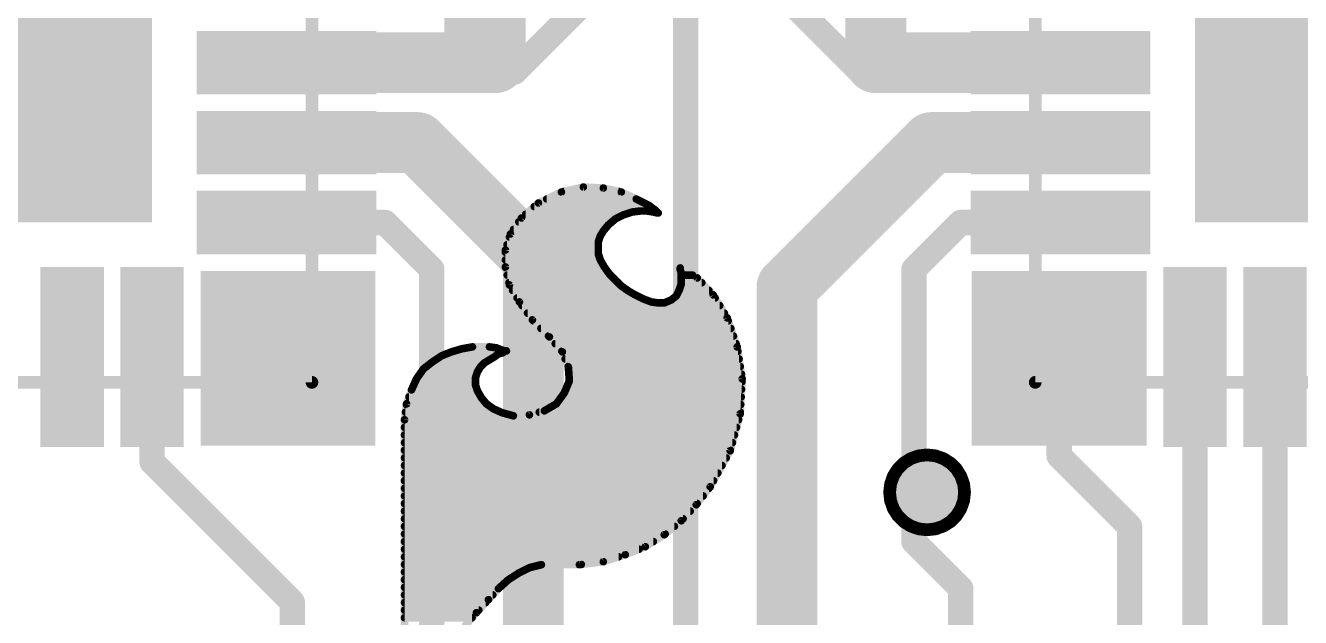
# Model space of a CAD drawing. Extents: x -8 to 102, y -79 to 54.
# Drawn here: x 76.58 to 89.34, y 15.24 to 21.17 of the extents above; entities that cross this region are included whole.
import ezdxf

# ---------------------------------------------------------------- set-up
doc = ezdxf.new("R2010")
doc.units = 0
for name, color, linetype in [('1', 12, 'CONTINUOUS'), ('18', 110, 'CONTINUOUS'), ('21', 41, 'CONTINUOUS'), ('51', 53, 'CONTINUOUS')]:
    doc.layers.add(name, color=color, linetype=linetype)

# ---------------------------------------------------------------- blocks, each defined once
blk = doc.blocks.new('RECT')
blk.add_solid([(-0.5, -0.5), (0.5, -0.5), (-0.5, 0.5), (0.5, 0.5)])
blk = doc.blocks.new('ROUNDV')
at = {"const_width": 0.5}
blk.add_lwpolyline([(0, -0.25, 1), (0, 0.25, 1), (0, -0.25)], format="xyb", dxfattribs=at)

msp = doc.modelspace()

# ---------------------------------------------------------------- linework, layer by layer
at = {"layer": '1'}
for points, const_width in [([(83.185, 10.16), (83.185, 33.401)], 0.254), ([(80.899, 23.368), (80.899, 20.701)], 0.254), ([(85.217, 20.701), (85.217, 23.368)], 0.254), ([(81.28, 21.59), (81.28, 20.796)], 0.6096), ([(81.4724, 20.701), (82.55, 21.7786)], 0.254), ([(85.09, 21.596), (85.09, 20.796)], 0.6096), ([(83.947, 21.6929), (84.9389, 20.701)], 0.254), ([(81.28, 20.796), (79.191, 20.796)], 0.6096), ([(85.09, 20.796), (86.939, 20.796)], 0.6096), ([(80.899, 20.701), (81.4724, 20.701)], 0.254), ([(84.9389, 20.701), (85.217, 20.701)], 0.254), ([(79.191, 19.996), (80.4985, 19.996)], 0.6096), ([(80.4985, 19.996), (81.661, 18.8335)], 0.6096), ([(85.6473, 19.996), (84.201, 18.5497)], 0.6096), ([(86.939, 19.996), (85.6473, 19.996)], 0.6096), ([(80.1763, 19.196), (79.191, 19.196)], 0.254), ([(80.645, 18.7273), (80.1763, 19.196)], 0.254), ([(85.9397, 19.196), (85.471, 18.7273)], 0.254), ([(86.939, 19.196), (85.9397, 19.196)], 0.254), ([(81.661, 18.8335), (81.661, 5.184)], 0.6096), ([(80.645, 13.843), (80.645, 18.7273)], 0.254), ([(84.201, 18.5497), (84.201, 14.732)], 0.6096), ([(85.471, 18.7273), (85.471, 16.002)], 0.254), ([(77.845, 17.85), (77.845, 16.7994)], 0.254), ([(86.925, 17.836), (86.925, 16.858)], 0.254), ([(88.285, 17.85), (88.285, 8.255)], 0.254), ([(89.085, 17.85), (89.085, 10.541)], 0.254), ([(86.925, 16.858), (87.63, 16.153)], 0.254), ([(77.845, 16.7994), (79.248, 15.3964)], 0.254), ([(87.63, 16.153), (87.63, 11.049)], 0.254), ([(85.471, 16.002), (85.94, 15.533)], 0.254), ([(85.94, 15.533), (85.94, 14.732)], 0.254), ([(79.248, 15.3964), (79.248, 6.858)], 0.254)]:
    msp.add_lwpolyline(points, dxfattribs=dict(at, const_width=const_width))
for points, const_width in [([(79.191, 20.9484, 1), (79.191, 20.6436)], 0.3048), ([(81.28, 20.6436, 1), (81.28, 20.9484)], 0.3048), ([(85.09, 20.9484, 1), (85.09, 20.6436)], 0.3048), ([(86.939, 20.6436, 1), (86.939, 20.9484)], 0.3048), ([(81.1276, 20.796, 1), (81.4324, 20.796)], 0.3048), ([(84.9376, 20.796, 1), (85.2424, 20.796)], 0.3048), ([(80.899, 20.7645, 1), (80.899, 20.6375)], 0.127), ([(81.4275, 20.7459, 1), (81.5173, 20.6561)], 0.127), ([(81.4724, 20.6375, 1), (81.4724, 20.7645)], 0.127), ([(84.9389, 20.7645, 1), (84.9389, 20.6375)], 0.127), ([(84.894, 20.6561, 1), (84.9838, 20.7459)], 0.127), ([(85.217, 20.6375, 1), (85.217, 20.7645)], 0.127), ([(80.8355, 20.701, 1), (80.9625, 20.701)], 0.127), ([(85.1535, 20.701, 1), (85.2805, 20.701)], 0.127), ([(79.191, 20.1484, 1), (79.191, 19.8436)], 0.3048), ([(80.6062, 20.1038, 1), (80.3907, 19.8882)], 0.3048), ([(80.4985, 19.8436, 1), (80.4985, 20.1484)], 0.3048), ([(85.6473, 20.1484, 1), (85.6473, 19.8436)], 0.3048), ([(85.7551, 19.8882, 1), (85.5395, 20.1038)], 0.3048), ([(86.939, 19.8436, 1), (86.939, 20.1484)], 0.3048), ([(79.191, 19.2595, 1), (79.191, 19.1325)], 0.127), ([(80.2212, 19.2409, 1), (80.1314, 19.1511)], 0.127), ([(80.1763, 19.1325, 1), (80.1763, 19.2595)], 0.127), ([(85.9397, 19.2595, 1), (85.9397, 19.1325)], 0.127), ([(85.9846, 19.1511, 1), (85.8948, 19.2409)], 0.127), ([(86.939, 19.1325, 1), (86.939, 19.2595)], 0.127), ([(81.8134, 18.8335, 1), (81.5086, 18.8335)], 0.3048), ([(81.5532, 18.7257, 1), (81.7688, 18.9412)], 0.3048), ([(80.7085, 18.7273, 1), (80.5815, 18.7273)], 0.127), ([(80.6001, 18.6824, 1), (80.6899, 18.7722)], 0.127), ([(84.0932, 18.6575, 1), (84.3088, 18.4419)], 0.3048), ([(84.3534, 18.5497, 1), (84.0486, 18.5497)], 0.3048), ([(85.5345, 18.7273, 1), (85.4075, 18.7273)], 0.127), ([(85.4261, 18.7722, 1), (85.5159, 18.6824)], 0.127), ([(77.9085, 17.85, 1), (77.7815, 17.85)], 0.127), ([(86.9885, 17.836, 1), (86.8615, 17.836)], 0.127), ([(88.3485, 17.85, 1), (88.2215, 17.85)], 0.127), ([(89.1485, 17.85, 1), (89.0215, 17.85)], 0.127), ([(86.9699, 16.9029, 1), (86.8801, 16.8131)], 0.127), ([(77.8899, 16.8443, 1), (77.8001, 16.7545)], 0.127), ([(77.7815, 16.7994, 1), (77.9085, 16.7994)], 0.127), ([(86.8615, 16.858, 1), (86.9885, 16.858)], 0.127), ([(87.6935, 16.153, 1), (87.5665, 16.153)], 0.127), ([(87.5851, 16.1081, 1), (87.6749, 16.1979)], 0.127), ([(85.5159, 16.0469, 1), (85.4261, 15.9571)], 0.127), ([(85.4075, 16.002, 1), (85.5345, 16.002)], 0.127), ([(86.0035, 15.533, 1), (85.8765, 15.533)], 0.127), ([(85.8951, 15.4881, 1), (85.9849, 15.5779)], 0.127), ([(79.3115, 15.3964, 1), (79.1845, 15.3964)], 0.127), ([(79.2031, 15.3515, 1), (79.2929, 15.4413)], 0.127)]:
    msp.add_lwpolyline(points, format="xyb", dxfattribs=dict(at, const_width=const_width))
at = {"layer": '21'}
for points, const_width in [([(81.942, 19.501), (81.712, 19.391)], 0.0762), ([(82.162, 19.551), (81.942, 19.501)], 0.0762), ([(81.9693, 19.5072), (82.5141, 19.5072)], 0.0762), ([(82.362, 19.541), (82.162, 19.551)], 0.0762), ([(82.542, 19.501), (82.362, 19.541)], 0.0762), ([(82.692, 19.431), (82.542, 19.501)], 0.0762), ([(81.712, 19.391), (81.542, 19.241)], 0.0762), ([(81.7956, 19.431), (82.692, 19.431)], 0.0762), ([(82.812, 19.371), (82.692, 19.431)], 0.0762), ([(82.892, 19.311), (82.812, 19.371)], 0.0762), ([(81.542, 19.241), (81.432, 19.081)], 0.0762), ([(81.5846, 19.2786), (82.5848, 19.2786)], 0.0762), ([(81.671, 19.3548), (82.8336, 19.3548)], 0.0762), ([(82.482, 19.231), (82.562, 19.271)], 0.0762), ([(82.562, 19.271), (82.652, 19.301)], 0.0762), ([(82.652, 19.301), (82.732, 19.311)], 0.0762), ([(82.732, 19.311), (82.802, 19.311)], 0.0762), ([(82.802, 19.311), (82.862, 19.301)], 0.0762), ([(82.862, 19.301), (82.902, 19.291)], 0.0762), ([(82.912, 19.291), (82.892, 19.311)], 0.0762), ([(82.902, 19.291), (82.912, 19.291)], 0.0762), ([(81.4631, 19.1262), (82.3747, 19.1262)], 0.0762), ([(81.5155, 19.2024), (82.4486, 19.2024)], 0.0762), ([(82.332, 19.061), (82.362, 19.111)], 0.0762), ([(82.362, 19.111), (82.412, 19.171)], 0.0762), ([(82.412, 19.171), (82.482, 19.231)], 0.0762), ([(81.432, 19.081), (81.382, 18.921)], 0.0762), ([(81.4223, 19.05), (82.3283, 19.05)], 0.0762), ([(82.312, 19.001), (82.332, 19.061)], 0.0762), ([(82.312, 18.881), (82.312, 19.001)], 0.0762), ([(81.382, 18.921), (81.382, 18.751)], 0.0762), ([(81.382, 18.8976), (82.312, 18.8976)], 0.0762), ([(81.3985, 18.9738), (82.312, 18.9738)], 0.0762), ([(82.332, 18.821), (82.312, 18.881)], 0.0762), ([(81.382, 18.8214), (82.3319, 18.8214)], 0.0762), ([(81.382, 18.751), (81.422, 18.571)], 0.0762), ([(81.3833, 18.7452), (82.3761, 18.7452)], 0.0762), ([(82.372, 18.751), (82.332, 18.821)], 0.0762), ([(82.422, 18.681), (82.372, 18.751)], 0.0762), ([(83.132, 18.741), (83.132, 18.721)], 0.0762), ([(83.302, 18.641), (83.132, 18.741)], 0.0762), ([(81.4002, 18.669), (82.434, 18.669)], 0.0762), ([(82.482, 18.621), (82.422, 18.681)], 0.0762), ([(82.542, 18.561), (82.482, 18.621)], 0.0762), ([(83.132, 18.721), (83.142, 18.691)], 0.0762), ([(83.142, 18.691), (83.142, 18.581)], 0.0762), ([(83.142, 18.669), (83.2544, 18.669)], 0.0762), ([(83.462, 18.471), (83.302, 18.641)], 0.0762), ([(81.4172, 18.5928), (82.5102, 18.5928)], 0.0762), ([(81.422, 18.571), (81.522, 18.401)], 0.0762), ([(81.454, 18.5166), (82.6042, 18.5166)], 0.0762), ([(82.612, 18.511), (82.542, 18.561)], 0.0762), ([(82.682, 18.471), (82.612, 18.511)], 0.0762), ([(82.762, 18.431), (82.682, 18.471)], 0.0762), ([(83.122, 18.521), (83.092, 18.461)], 0.0762), ([(83.1198, 18.5166), (83.4191, 18.5166)], 0.0762), ([(83.142, 18.581), (83.122, 18.521)], 0.0762), ([(83.142, 18.5928), (83.3474, 18.5928)], 0.0762), ([(83.602, 18.241), (83.462, 18.471)], 0.0762), ([(81.4988, 18.4404), (82.7432, 18.4404)], 0.0762), ([(81.522, 18.401), (81.652, 18.221)], 0.0762), ([(81.5486, 18.3642), (83.527, 18.3642)], 0.0762), ([(82.842, 18.401), (82.762, 18.431)], 0.0762), ([(82.912, 18.391), (82.842, 18.401)], 0.0762), ([(82.972, 18.391), (82.912, 18.391)], 0.0762), ([(83.042, 18.421), (82.972, 18.391)], 0.0762), ([(83.092, 18.461), (83.042, 18.421)], 0.0762), ([(83.0663, 18.4404), (83.4806, 18.4404)], 0.0762), ([(81.6036, 18.288), (83.5734, 18.288)], 0.0762), ([(81.652, 18.221), (81.822, 18.051)], 0.0762), ([(83.702, 17.951), (83.602, 18.241)], 0.0762), ([(81.6612, 18.2118), (83.6121, 18.2118)], 0.0762), ([(81.7374, 18.1356), (83.6383, 18.1356)], 0.0762), ([(81.8136, 18.0594), (83.6646, 18.0594)], 0.0762), ([(81.822, 18.051), (81.952, 17.901)], 0.0762), ([(81.8808, 17.9832), (83.6909, 17.9832)], 0.0762), ([(80.742, 17.861), (80.652, 17.801)], 0.0762), ([(80.6967, 17.8308), (81.2383, 17.8308)], 0.0762), ([(80.842, 17.901), (80.742, 17.861)], 0.0762), ([(80.942, 17.931), (80.842, 17.901)], 0.0762), ([(80.862, 17.907), (81.376, 17.907)], 0.0762), ([(81.052, 17.951), (80.942, 17.931)], 0.0762), ([(81.222, 17.951), (81.052, 17.951)], 0.0762), ([(81.292, 17.941), (81.222, 17.951)], 0.0762), ([(81.222, 17.821), (81.272, 17.851)], 0.0762), ([(81.272, 17.851), (81.312, 17.881)], 0.0762), ([(81.342, 17.921), (81.292, 17.941)], 0.0762), ([(81.312, 17.881), (81.352, 17.891)], 0.0762), ([(81.372, 17.911), (81.342, 17.921)], 0.0762), ([(81.352, 17.891), (81.382, 17.911)], 0.0762), ([(81.392, 17.911), (81.372, 17.911)], 0.0762), ([(81.382, 17.911), (81.392, 17.911)], 0.0762), ([(81.9468, 17.907), (83.7089, 17.907)], 0.0762), ([(81.952, 17.901), (82.012, 17.751)], 0.0762), ([(81.9801, 17.8308), (83.7208, 17.8308)], 0.0762), ([(83.752, 17.631), (83.702, 17.951)], 0.0762), ([(80.562, 17.731), (80.492, 17.631)], 0.0762), ([(80.652, 17.801), (80.562, 17.731)], 0.0762), ([(80.5923, 17.7546), (81.1356, 17.7546)], 0.0762), ([(81.102, 17.701), (81.132, 17.751)], 0.0762), ([(81.132, 17.751), (81.172, 17.791)], 0.0762), ([(81.172, 17.791), (81.222, 17.821)], 0.0762), ([(82.0106, 17.7546), (83.7327, 17.7546)], 0.0762), ([(82.012, 17.751), (82.022, 17.611)], 0.0762), ([(80.492, 17.631), (80.442, 17.521)], 0.0762), ([(80.4789, 17.6022), (81.082, 17.6022)], 0.0762), ([(80.5252, 17.6784), (81.0945, 17.6784)], 0.0762), ([(81.082, 17.641), (81.102, 17.701)], 0.0762), ([(81.082, 17.571), (81.082, 17.641)], 0.0762), ([(82.022, 17.611), (81.972, 17.491)], 0.0762), ([(82.0172, 17.6784), (83.7446, 17.6784)], 0.0762), ([(82.0183, 17.6022), (83.7504, 17.6022)], 0.0762), ([(83.732, 17.281), (83.752, 17.631)], 0.0762), ([(80.442, 17.521), (80.392, 17.381)], 0.0762), ([(80.4166, 17.4498), (81.137, 17.4498)], 0.0762), ([(80.4443, 17.526), (81.097, 17.526)], 0.0762), ([(81.102, 17.511), (81.082, 17.571)], 0.0762), ([(81.142, 17.441), (81.102, 17.511)], 0.0762), ([(81.972, 17.491), (81.892, 17.381)], 0.0762), ([(81.942, 17.4498), (83.7416, 17.4498)], 0.0762), ([(81.9866, 17.526), (83.746, 17.526)], 0.0762), ([(80.392, 17.381), (80.372, 17.221)], 0.0762), ([(80.3911, 17.3736), (81.2024, 17.3736)], 0.0762), ([(81.192, 17.381), (81.142, 17.441)], 0.0762), ([(81.262, 17.331), (81.192, 17.381)], 0.0762), ([(81.352, 17.291), (81.262, 17.331)], 0.0762), ([(81.892, 17.381), (81.772, 17.311)], 0.0762), ([(81.8793, 17.3736), (83.7373, 17.3736)], 0.0762), ([(80.372, 17.2212), (83.7158, 17.2212)], 0.0762), ([(80.372, 17.221), (80.372, 14.461)], 0.0762), ([(80.3816, 17.2974), (81.3376, 17.2974)], 0.0762), ([(81.462, 17.261), (81.352, 17.291)], 0.0762), ([(81.622, 17.271), (81.462, 17.261)], 0.0762), ([(81.772, 17.311), (81.622, 17.271)], 0.0762), ([(81.721, 17.2974), (83.7329, 17.2974)], 0.0762), ([(83.632, 16.911), (83.732, 17.281)], 0.0762), ([(80.372, 17.145), (83.6952, 17.145)], 0.0762), ([(80.372, 17.0688), (83.6746, 17.0688)], 0.0762), ([(80.372, 16.9926), (83.6541, 16.9926)], 0.0762), ([(80.372, 16.9164), (83.6335, 16.9164)], 0.0762), ([(80.372, 16.8402), (83.5927, 16.8402)], 0.0762), ([(83.432, 16.551), (83.632, 16.911)], 0.0762), ([(85.3096, 16.7288), (85.369, 16.7882)], 0.127), ([(85.369, 16.7882), (85.4401, 16.8329)], 0.127), ([(85.4401, 16.8329), (85.5194, 16.8606)], 0.127), ([(85.5194, 16.8606), (85.6028, 16.87)], 0.127), ([(85.6028, 16.87), (85.6862, 16.8606)], 0.127), ([(85.6862, 16.8606), (85.7655, 16.8329)], 0.127), ([(85.7655, 16.8329), (85.8366, 16.7882)], 0.127), ([(85.8366, 16.7882), (85.896, 16.7288)], 0.127), ([(80.372, 16.764), (83.5503, 16.764)], 0.0762), ([(80.372, 16.6878), (83.508, 16.6878)], 0.0762), ([(85.2372, 16.5784), (85.2649, 16.6577)], 0.127), ([(85.2649, 16.6577), (85.3096, 16.7288)], 0.127), ([(85.3448, 16.764), (85.8608, 16.764)], 0.127), ([(85.896, 16.7288), (85.9407, 16.6577)], 0.127), ([(85.9407, 16.6577), (85.9684, 16.5784)], 0.127), ([(80.372, 16.6116), (83.4657, 16.6116)], 0.0762), ([(85.2278, 16.495), (85.2372, 16.5784)], 0.127), ([(85.2577, 16.637), (85.9479, 16.637)], 0.127), ([(85.9684, 16.5784), (85.9778, 16.495)], 0.127), ([(80.372, 16.5354), (83.4199, 16.5354)], 0.0762), ([(80.372, 16.4592), (83.3606, 16.4592)], 0.0762), ([(83.292, 16.371), (83.432, 16.551)], 0.0762), ([(85.2372, 16.4116), (85.2278, 16.495)], 0.127), ([(85.2295, 16.51), (85.9761, 16.51)], 0.127), ([(85.2649, 16.3323), (85.2372, 16.4116)], 0.127), ([(85.9684, 16.4116), (85.9407, 16.3323)], 0.127), ([(85.9778, 16.495), (85.9684, 16.4116)], 0.127), ([(80.372, 16.383), (83.3013, 16.383)], 0.0762), ([(80.372, 16.3068), (83.2318, 16.3068)], 0.0762), ([(83.142, 16.211), (83.292, 16.371)], 0.0762), ([(85.2472, 16.383), (85.9584, 16.383)], 0.127), ([(85.3096, 16.2612), (85.2649, 16.3323)], 0.127), ([(85.9407, 16.3323), (85.896, 16.2612)], 0.127), ([(80.372, 16.2306), (83.1604, 16.2306)], 0.0762), ([(82.972, 16.071), (83.142, 16.211)], 0.0762), ([(85.369, 16.2018), (85.3096, 16.2612)], 0.127), ([(85.3148, 16.256), (85.8908, 16.256)], 0.127), ([(85.4401, 16.1571), (85.369, 16.2018)], 0.127), ([(85.5194, 16.1294), (85.4401, 16.1571)], 0.127), ([(85.7655, 16.1571), (85.6862, 16.1294)], 0.127), ([(85.8366, 16.2018), (85.7655, 16.1571)], 0.127), ([(85.896, 16.2612), (85.8366, 16.2018)], 0.127), ([(80.372, 16.1544), (83.0733, 16.1544)], 0.0762), ([(80.372, 16.0782), (82.9807, 16.0782)], 0.0762), ([(82.782, 15.951), (82.972, 16.071)], 0.0762), ([(85.6028, 16.12), (85.5194, 16.1294)], 0.127), ([(85.5229, 16.129), (85.6827, 16.129)], 0.127), ([(85.6862, 16.1294), (85.6028, 16.12)], 0.127), ([(80.372, 16.002), (82.8628, 16.002)], 0.0762), ([(80.372, 15.9258), (82.719, 15.9258)], 0.0762), ([(82.582, 15.871), (82.782, 15.951)], 0.0762), ([(80.372, 15.8496), (82.5147, 15.8496)], 0.0762), ([(82.122, 15.771), (82.362, 15.801)], 0.0762), ([(82.362, 15.801), (82.582, 15.871)], 0.0762), ([(80.372, 15.7734), (82.1412, 15.7734)], 0.0762), ([(80.372, 15.6972), (81.5344, 15.6972)], 0.0762), ([(81.412, 15.621), (81.522, 15.691)], 0.0762), ([(81.522, 15.691), (81.622, 15.741)], 0.0762), ([(81.622, 15.741), (81.742, 15.771)], 0.0762), ([(81.742, 15.771), (82.122, 15.771)], 0.0762), ([(80.372, 15.621), (81.412, 15.621)], 0.0762), ([(80.372, 15.5448), (81.3273, 15.5448)], 0.0762), ([(81.312, 15.531), (81.412, 15.621)], 0.0762), ([(80.372, 15.4686), (81.2553, 15.4686)], 0.0762), ([(81.092, 15.291), (81.212, 15.421)], 0.0762), ([(81.212, 15.421), (81.312, 15.531)], 0.0762), ([(80.372, 15.3924), (81.1856, 15.3924)], 0.0762), ([(80.372, 15.3162), (81.1153, 15.3162)], 0.0762), ([(80.972, 15.151), (81.092, 15.291)], 0.0762), ([(80.372, 15.24), (81.0483, 15.24)], 0.0762)]:
    msp.add_lwpolyline(points, dxfattribs=dict(at, const_width=const_width))
for points, const_width in [([(81.9378, 19.5196, 1), (81.9462, 19.4824)], 0.0381), ([(81.9502, 19.4838, 1), (81.9338, 19.5182)], 0.0381), ([(81.9693, 19.5263, 1), (81.9693, 19.4882)], 0.0381), ([(82.163, 19.57, 1), (82.161, 19.532)], 0.0381), ([(82.1662, 19.5324, 1), (82.1578, 19.5696)], 0.0381), ([(82.3661, 19.5596, 1), (82.3579, 19.5224)], 0.0381), ([(82.361, 19.522, 1), (82.363, 19.56)], 0.0381), ([(82.5141, 19.4882, 1), (82.5141, 19.5263)], 0.0381), ([(82.5501, 19.5183, 1), (82.5339, 19.4837)], 0.0381), ([(82.5379, 19.4824, 1), (82.5461, 19.5196)], 0.0381), ([(81.7038, 19.4082, 1), (81.7202, 19.3738)], 0.0381), ([(81.7246, 19.3767, 1), (81.6994, 19.4053)], 0.0381), ([(81.7956, 19.4501, 1), (81.7956, 19.412)], 0.0381), ([(82.7005, 19.448, 1), (82.6835, 19.414)], 0.0381), ([(82.6839, 19.4137, 1), (82.7001, 19.4483)], 0.0381), ([(82.692, 19.412, 1), (82.692, 19.4501)], 0.0381), ([(82.8234, 19.3862, 1), (82.8006, 19.3558)], 0.0381), ([(82.8035, 19.354, 1), (82.8205, 19.388)], 0.0381), ([(81.5294, 19.2553, 1), (81.5546, 19.2267)], 0.0381), ([(81.5577, 19.2302, 1), (81.5263, 19.2518)], 0.0381), ([(81.5846, 19.2977, 1), (81.5846, 19.2596)], 0.0381), ([(81.671, 19.3739, 1), (81.671, 19.3358)], 0.0381), ([(82.556, 19.2891, 1), (82.568, 19.2529)], 0.0381), ([(82.5705, 19.254, 1), (82.5535, 19.288)], 0.0381), ([(82.5848, 19.2596, 1), (82.5848, 19.2977)], 0.0381), ([(82.6496, 19.3199, 1), (82.6544, 19.2821)], 0.0381), ([(82.658, 19.2829, 1), (82.646, 19.3191)], 0.0381), ([(82.732, 19.33, 1), (82.732, 19.2919)], 0.0381), ([(82.7344, 19.2921, 1), (82.7296, 19.3299)], 0.0381), ([(82.8051, 19.3298, 1), (82.7989, 19.2922)], 0.0381), ([(82.802, 19.2919, 1), (82.802, 19.33)], 0.0381), ([(82.8336, 19.3358, 1), (82.8336, 19.3739)], 0.0381), ([(82.8666, 19.3195, 1), (82.8574, 19.2825)], 0.0381), ([(82.8589, 19.2822, 1), (82.8651, 19.3198)], 0.0381), ([(82.9055, 19.3245, 1), (82.8785, 19.2975)], 0.0381), ([(82.8806, 19.2958, 1), (82.9034, 19.3262)], 0.0381), ([(82.902, 19.3101, 1), (82.902, 19.272)], 0.0381), ([(82.8974, 19.2725, 1), (82.9066, 19.3095)], 0.0381), ([(82.8985, 19.2775, 1), (82.9255, 19.3045)], 0.0381), ([(82.912, 19.272, 1), (82.912, 19.3101)], 0.0381), ([(81.4631, 19.1453, 1), (81.4631, 19.1072)], 0.0381), ([(81.5155, 19.2215, 1), (81.5155, 19.1834)], 0.0381), ([(82.3783, 19.1012, 1), (82.3457, 19.1208)], 0.0381), ([(82.3747, 19.1072, 1), (82.3747, 19.1453)], 0.0381), ([(82.3996, 19.1855, 1), (82.4244, 19.1565)], 0.0381), ([(82.4266, 19.1588, 1), (82.3974, 19.1832)], 0.0381), ([(82.4486, 19.1834, 1), (82.4486, 19.2215)], 0.0381), ([(82.4735, 19.248, 1), (82.4905, 19.214)], 0.0381), ([(82.4944, 19.2165, 1), (82.4696, 19.2455)], 0.0381), ([(81.4223, 19.0691, 1), (81.4223, 19.031)], 0.0381), ([(81.4163, 19.0918, 1), (81.4477, 19.0702)], 0.0381), ([(81.4502, 19.0753, 1), (81.4138, 19.0867)], 0.0381), ([(82.2939, 19.007, 1), (82.3301, 18.995)], 0.0381), ([(82.331, 19.001, 1), (82.293, 19.001)], 0.0381), ([(82.3157, 19.0708, 1), (82.3483, 19.0512)], 0.0381), ([(82.3501, 19.055, 1), (82.3139, 19.067)], 0.0381), ([(82.3283, 19.031, 1), (82.3283, 19.0691)], 0.0381), ([(82.3474, 19.1232, 1), (82.3766, 19.0988)], 0.0381), ([(81.3638, 18.9267, 1), (81.4002, 18.9153)], 0.0381), ([(81.382, 18.9167, 1), (81.382, 18.8786)], 0.0381), ([(81.401, 18.921, 1), (81.363, 18.921)], 0.0381), ([(81.3985, 18.9929, 1), (81.3985, 18.9548)], 0.0381), ([(82.3301, 18.887, 1), (82.2939, 18.875)], 0.0381), ([(82.293, 18.881, 1), (82.331, 18.881)], 0.0381), ([(82.312, 18.9548, 1), (82.312, 18.9929)], 0.0381), ([(82.312, 18.8786, 1), (82.312, 18.9167)], 0.0381), ([(81.382, 18.8405, 1), (81.382, 18.8024)], 0.0381), ([(81.4006, 18.7551, 1), (81.3634, 18.7469)], 0.0381), ([(81.363, 18.751, 1), (81.401, 18.751)], 0.0381), ([(81.3833, 18.7643, 1), (81.3833, 18.7262)], 0.0381), ([(82.3485, 18.8305, 1), (82.3155, 18.8115)], 0.0381), ([(82.3139, 18.815, 1), (82.3501, 18.827)], 0.0381), ([(82.3319, 18.8024, 1), (82.3319, 18.8405)], 0.0381), ([(82.3875, 18.7621, 1), (82.3565, 18.7399)], 0.0381), ([(82.3555, 18.7415, 1), (82.3885, 18.7605)], 0.0381), ([(82.3761, 18.7262, 1), (82.3761, 18.7643)], 0.0381), ([(83.1417, 18.7574, 1), (83.1223, 18.7246)], 0.0381), ([(83.151, 18.741, 1), (83.113, 18.741)], 0.0381), ([(81.4002, 18.6881, 1), (81.4002, 18.65)], 0.0381), ([(82.4355, 18.6945, 1), (82.4085, 18.6675)], 0.0381), ([(82.4065, 18.6699, 1), (82.4375, 18.6921)], 0.0381), ([(82.434, 18.65, 1), (82.434, 18.6881)], 0.0381), ([(82.4955, 18.6345, 1), (82.4685, 18.6075)], 0.0381), ([(82.4685, 18.6075, 1), (82.4955, 18.6345)], 0.0381), ([(83.1501, 18.727, 1), (83.1139, 18.715)], 0.0381), ([(83.113, 18.721, 1), (83.151, 18.721)], 0.0381), ([(83.142, 18.6881, 1), (83.142, 18.65)], 0.0381), ([(83.1611, 18.691, 1), (83.123, 18.691)], 0.0381), ([(83.1239, 18.685, 1), (83.1601, 18.697)], 0.0381), ([(83.2544, 18.65, 1), (83.2544, 18.6881)], 0.0381), ([(83.3159, 18.6541, 1), (83.2881, 18.6279)], 0.0381), ([(83.2923, 18.6246, 1), (83.3117, 18.6574)], 0.0381), ([(81.4172, 18.6119, 1), (81.4172, 18.5738)], 0.0381), ([(81.4384, 18.5807, 1), (81.4056, 18.5613)], 0.0381), ([(81.4034, 18.5669, 1), (81.4406, 18.5751)], 0.0381), ([(81.454, 18.5357, 1), (81.454, 18.4976)], 0.0381), ([(82.5102, 18.5738, 1), (82.5102, 18.6119)], 0.0381), ([(82.5531, 18.5765, 1), (82.5309, 18.5455)], 0.0381), ([(82.5285, 18.5475, 1), (82.5555, 18.5745)], 0.0381), ([(82.6215, 18.5275, 1), (82.6025, 18.4945)], 0.0381), ([(82.6009, 18.4955, 1), (82.6231, 18.5265)], 0.0381), ([(82.6042, 18.4976, 1), (82.6042, 18.5357)], 0.0381), ([(82.6905, 18.488, 1), (82.6735, 18.454)], 0.0381), ([(82.6725, 18.4545, 1), (82.6915, 18.4875)], 0.0381), ([(83.1198, 18.5357, 1), (83.1198, 18.4976)], 0.0381), ([(83.1039, 18.527, 1), (83.1401, 18.515)], 0.0381), ([(83.139, 18.5125, 1), (83.105, 18.5295)], 0.0381), ([(83.142, 18.6119, 1), (83.142, 18.5738)], 0.0381), ([(83.123, 18.581, 1), (83.1611, 18.581)], 0.0381), ([(83.1601, 18.575, 1), (83.1239, 18.587)], 0.0381), ([(83.3474, 18.5738, 1), (83.3474, 18.6119)], 0.0381), ([(83.4191, 18.4976, 1), (83.4191, 18.5357)], 0.0381), ([(83.4783, 18.4809, 1), (83.4457, 18.4611)], 0.0381), ([(81.4988, 18.4595, 1), (81.4988, 18.4214)], 0.0381), ([(81.5374, 18.4122, 1), (81.5066, 18.3898)], 0.0381), ([(81.5056, 18.3913, 1), (81.5384, 18.4107)], 0.0381), ([(81.5486, 18.3833, 1), (81.5486, 18.3452)], 0.0381), ([(82.7687, 18.4488, 1), (82.7553, 18.4132)], 0.0381), ([(82.7432, 18.4214, 1), (82.7432, 18.4595)], 0.0381), ([(82.7535, 18.414, 1), (82.7705, 18.448)], 0.0381), ([(82.8447, 18.4199, 1), (82.8393, 18.3821)], 0.0381), ([(82.8353, 18.3832, 1), (82.8487, 18.4188)], 0.0381), ([(82.912, 18.4101, 1), (82.912, 18.372)], 0.0381), ([(82.9093, 18.3721, 1), (82.9147, 18.4099)], 0.0381), ([(82.9645, 18.4085, 1), (82.9795, 18.3735)], 0.0381), ([(82.972, 18.372, 1), (82.972, 18.4101)], 0.0381), ([(83.0301, 18.4359, 1), (83.0539, 18.4061)], 0.0381), ([(83.0495, 18.4035, 1), (83.0345, 18.4385)], 0.0381), ([(83.0663, 18.4595, 1), (83.0663, 18.4214)], 0.0381), ([(83.075, 18.4695, 1), (83.109, 18.4525)], 0.0381), ([(83.1039, 18.4461, 1), (83.0801, 18.4759)], 0.0381), ([(83.4481, 18.4579, 1), (83.4759, 18.4841)], 0.0381), ([(83.4806, 18.4214, 1), (83.4806, 18.4595)], 0.0381), ([(83.527, 18.3452, 1), (83.527, 18.3833)], 0.0381), ([(81.6036, 18.3071, 1), (81.6036, 18.269)], 0.0381), ([(81.6655, 18.2345, 1), (81.6385, 18.2075)], 0.0381), ([(81.6366, 18.2098, 1), (81.6674, 18.2322)], 0.0381), ([(83.5734, 18.269, 1), (83.5734, 18.3071)], 0.0381), ([(83.62, 18.2472, 1), (83.584, 18.2348)], 0.0381), ([(83.5857, 18.2311, 1), (83.6183, 18.2509)], 0.0381), ([(81.6612, 18.2309, 1), (81.6612, 18.1928)], 0.0381), ([(81.7374, 18.1547, 1), (81.7374, 18.1166)], 0.0381), ([(83.6121, 18.1928, 1), (83.6121, 18.2309)], 0.0381), ([(83.6383, 18.1166, 1), (83.6383, 18.1547)], 0.0381), ([(81.8136, 18.0785, 1), (81.8136, 18.0404)], 0.0381), ([(81.8364, 18.0635, 1), (81.8076, 18.0385)], 0.0381), ([(81.8085, 18.0375, 1), (81.8355, 18.0645)], 0.0381), ([(81.8808, 18.0023, 1), (81.8808, 17.9642)], 0.0381), ([(83.6646, 18.0404, 1), (83.6646, 18.0785)], 0.0381), ([(83.6909, 17.9642, 1), (83.6909, 18.0023)], 0.0381), ([(80.6967, 17.8498, 1), (80.6967, 17.8117)], 0.0381), ([(80.7349, 17.8787, 1), (80.7491, 17.8433)], 0.0381), ([(80.7526, 17.8451, 1), (80.7314, 17.8769)], 0.0381), ([(80.8365, 17.9192, 1), (80.8475, 17.8828)], 0.0381), ([(80.8491, 17.8833, 1), (80.8349, 17.9187)], 0.0381), ([(80.862, 17.9261, 1), (80.862, 17.888)], 0.0381), ([(80.9386, 17.9497, 1), (80.9454, 17.9123)], 0.0381), ([(80.9475, 17.9128, 1), (80.9365, 17.9492)], 0.0381), ([(81.052, 17.9701, 1), (81.052, 17.932)], 0.0381), ([(81.0554, 17.9323, 1), (81.0486, 17.9697)], 0.0381), ([(81.2247, 17.9699, 1), (81.2193, 17.9321)], 0.0381), ([(81.222, 17.932, 1), (81.222, 17.9701)], 0.0381), ([(81.2383, 17.8117, 1), (81.2383, 17.8498)], 0.0381), ([(81.2606, 17.8662, 1), (81.2834, 17.8358)], 0.0381), ([(81.2818, 17.8347, 1), (81.2622, 17.8673)], 0.0381), ([(81.2991, 17.9587, 1), (81.2849, 17.9233)], 0.0381), ([(81.2893, 17.9221, 1), (81.2947, 17.9599)], 0.0381), ([(81.3074, 17.8995, 1), (81.3166, 17.8625)], 0.0381), ([(81.3234, 17.8658, 1), (81.3006, 17.8962)], 0.0381), ([(81.348, 17.9391, 1), (81.336, 17.9029)], 0.0381), ([(81.3414, 17.9069, 1), (81.3626, 17.8751)], 0.0381), ([(81.3349, 17.9033, 1), (81.3491, 17.9387)], 0.0381), ([(81.3566, 17.8725, 1), (81.3474, 17.9095)], 0.0381), ([(81.372, 17.9301, 1), (81.372, 17.892)], 0.0381), ([(81.382, 17.9301, 1), (81.382, 17.892)], 0.0381), ([(81.366, 17.8929, 1), (81.378, 17.9291)], 0.0381), ([(81.3926, 17.8951, 1), (81.3714, 17.9269)], 0.0381), ([(81.376, 17.888, 1), (81.376, 17.9261)], 0.0381), ([(81.392, 17.892, 1), (81.392, 17.9301)], 0.0381), ([(81.392, 17.892, 1), (81.392, 17.9301)], 0.0381), ([(81.9468, 17.9261, 1), (81.9468, 17.888)], 0.0381), ([(81.9697, 17.9081, 1), (81.9343, 17.8939)], 0.0381), ([(81.9376, 17.8885, 1), (81.9664, 17.9135)], 0.0381), ([(81.9801, 17.8498, 1), (81.9801, 17.8117)], 0.0381), ([(83.7208, 17.9539, 1), (83.6832, 17.9481)], 0.0381), ([(83.684, 17.9448, 1), (83.72, 17.9572)], 0.0381), ([(83.7089, 17.888, 1), (83.7089, 17.9261)], 0.0381), ([(83.7208, 17.8117, 1), (83.7208, 17.8498)], 0.0381), ([(80.5503, 17.746, 1), (80.5737, 17.716)], 0.0381), ([(80.5776, 17.7201, 1), (80.5464, 17.7419)], 0.0381), ([(80.5923, 17.7736, 1), (80.5923, 17.7355)], 0.0381), ([(80.6414, 17.8169, 1), (80.6626, 17.7851)], 0.0381), ([(80.6637, 17.786, 1), (80.6403, 17.816)], 0.0381), ([(81.1185, 17.7645, 1), (81.1455, 17.7375)], 0.0381), ([(81.1483, 17.7412, 1), (81.1157, 17.7608)], 0.0381), ([(81.1356, 17.7355, 1), (81.1356, 17.7736)], 0.0381), ([(81.1622, 17.8073, 1), (81.1818, 17.7747)], 0.0381), ([(81.1855, 17.7775, 1), (81.1585, 17.8045)], 0.0381), ([(81.2122, 17.8373, 1), (81.2318, 17.8047)], 0.0381), ([(81.2318, 17.8047, 1), (81.2122, 17.8373)], 0.0381), ([(82.0106, 17.7736, 1), (82.0106, 17.7355)], 0.0381), ([(82.031, 17.7524, 1), (81.993, 17.7496)], 0.0381), ([(81.9943, 17.7439, 1), (82.0297, 17.7581)], 0.0381), ([(83.7327, 17.7355, 1), (83.7327, 17.7736)], 0.0381), ([(80.4789, 17.6212, 1), (80.4789, 17.5831)], 0.0381), ([(80.4764, 17.6419, 1), (80.5076, 17.6201)], 0.0381), ([(80.5093, 17.6231, 1), (80.4747, 17.6389)], 0.0381), ([(80.5252, 17.6974, 1), (80.5252, 17.6593)], 0.0381), ([(81.0639, 17.647, 1), (81.1001, 17.635)], 0.0381), ([(81.1011, 17.641, 1), (81.063, 17.641)], 0.0381), ([(81.082, 17.5831, 1), (81.082, 17.6212)], 0.0381), ([(81.0857, 17.7108, 1), (81.1183, 17.6912)], 0.0381), ([(81.1201, 17.695, 1), (81.0839, 17.707)], 0.0381), ([(81.0945, 17.6593, 1), (81.0945, 17.6974)], 0.0381), ([(82.0172, 17.6974, 1), (82.0172, 17.6593)], 0.0381), ([(82.0183, 17.6212, 1), (82.0183, 17.5831)], 0.0381), ([(82.003, 17.6096, 1), (82.041, 17.6124)], 0.0381), ([(82.0396, 17.6037, 1), (82.0044, 17.6183)], 0.0381), ([(83.771, 17.6299, 1), (83.733, 17.6321)], 0.0381), ([(83.7332, 17.6281, 1), (83.7708, 17.6339)], 0.0381), ([(83.7446, 17.6593, 1), (83.7446, 17.6974)], 0.0381), ([(83.7504, 17.5831, 1), (83.7504, 17.6212)], 0.0381), ([(80.4166, 17.4688, 1), (80.4166, 17.4307)], 0.0381), ([(80.4247, 17.5289, 1), (80.4593, 17.5131)], 0.0381), ([(80.4599, 17.5146, 1), (80.4241, 17.5274)], 0.0381), ([(80.4443, 17.545, 1), (80.4443, 17.5069)], 0.0381), ([(81.1001, 17.577, 1), (81.0639, 17.565)], 0.0381), ([(81.063, 17.571, 1), (81.1011, 17.571)], 0.0381), ([(81.1185, 17.5205, 1), (81.0855, 17.5015)], 0.0381), ([(81.0839, 17.505, 1), (81.1201, 17.517)], 0.0381), ([(81.097, 17.5069, 1), (81.097, 17.545)], 0.0381), ([(81.137, 17.4307, 1), (81.137, 17.4688)], 0.0381), ([(81.942, 17.4688, 1), (81.942, 17.4307)], 0.0381), ([(81.9544, 17.4983, 1), (81.9896, 17.4837)], 0.0381), ([(81.9874, 17.4798, 1), (81.9566, 17.5022)], 0.0381), ([(81.9866, 17.545, 1), (81.9866, 17.5069)], 0.0381), ([(83.7416, 17.4307, 1), (83.7416, 17.4688)], 0.0381), ([(83.746, 17.5069, 1), (83.746, 17.545)], 0.0381), ([(80.3911, 17.3926, 1), (80.3911, 17.3545)], 0.0381), ([(80.3741, 17.3874, 1), (80.4099, 17.3746)], 0.0381), ([(80.4109, 17.3786, 1), (80.3731, 17.3834)], 0.0381), ([(81.1566, 17.4532, 1), (81.1274, 17.4288)], 0.0381), ([(81.1255, 17.4315, 1), (81.1585, 17.4505)], 0.0381), ([(81.2031, 17.3965, 1), (81.1809, 17.3655)], 0.0381), ([(81.1774, 17.3688, 1), (81.2066, 17.3932)], 0.0381), ([(81.2024, 17.3545, 1), (81.2024, 17.3926)], 0.0381), ([(81.2697, 17.3484, 1), (81.2543, 17.3136)], 0.0381), ([(81.2509, 17.3155, 1), (81.2731, 17.3465)], 0.0381), ([(81.8793, 17.3926, 1), (81.8793, 17.3545)], 0.0381), ([(81.8766, 17.3922, 1), (81.9074, 17.3698)], 0.0381), ([(81.9016, 17.3645, 1), (81.8824, 17.3975)], 0.0381), ([(83.7373, 17.3545, 1), (83.7373, 17.3926)], 0.0381), ([(80.372, 17.2402, 1), (80.372, 17.2021)], 0.0381), ([(80.3531, 17.2234, 1), (80.3909, 17.2186)], 0.0381), ([(80.391, 17.221, 1), (80.353, 17.221)], 0.0381), ([(80.3816, 17.3164, 1), (80.3816, 17.2783)], 0.0381), ([(81.357, 17.3094, 1), (81.347, 17.2726)], 0.0381), ([(81.3376, 17.2783, 1), (81.3376, 17.3164)], 0.0381), ([(81.3443, 17.2736, 1), (81.3597, 17.3084)], 0.0381), ([(81.4608, 17.28, 1), (81.4632, 17.242)], 0.0381), ([(81.457, 17.2426, 1), (81.467, 17.2794)], 0.0381), ([(81.6171, 17.2894, 1), (81.6269, 17.2526)], 0.0381), ([(81.6232, 17.252, 1), (81.6208, 17.29)], 0.0381), ([(81.721, 17.3164, 1), (81.721, 17.2783)], 0.0381), ([(81.7624, 17.3275, 1), (81.7816, 17.2945)], 0.0381), ([(81.7769, 17.2926, 1), (81.7671, 17.3294)], 0.0381), ([(83.713, 17.2821, 1), (83.751, 17.2799)], 0.0381), ([(83.7504, 17.276, 1), (83.7136, 17.286)], 0.0381), ([(83.7158, 17.2021, 1), (83.7158, 17.2402)], 0.0381), ([(83.7329, 17.2783, 1), (83.7329, 17.3164)], 0.0381), ([(80.372, 17.164, 1), (80.372, 17.1259)], 0.0381), ([(80.372, 17.0878, 1), (80.372, 17.0497)], 0.0381), ([(83.6746, 17.0497, 1), (83.6746, 17.0878)], 0.0381), ([(83.6952, 17.1259, 1), (83.6952, 17.164)], 0.0381), ([(80.372, 17.0116, 1), (80.372, 16.9735)], 0.0381), ([(83.6541, 16.9735, 1), (83.6541, 17.0116)], 0.0381), ([(80.372, 16.9354, 1), (80.372, 16.8973)], 0.0381), ([(80.372, 16.8592, 1), (80.372, 16.8211)], 0.0381), ([(83.5927, 16.8211, 1), (83.5927, 16.8592)], 0.0381), ([(83.6136, 16.916, 1), (83.6504, 16.906)], 0.0381), ([(83.6487, 16.9017, 1), (83.6153, 16.9203)], 0.0381), ([(83.6335, 16.8973, 1), (83.6335, 16.9354)], 0.0381), ([(85.3521, 16.8151, 1), (85.3859, 16.7613)], 0.0635), ([(85.3914, 16.7657, 1), (85.3465, 16.8106)], 0.0635), ([(85.4296, 16.8628, 1), (85.4506, 16.8029)], 0.0635), ([(85.457, 16.806, 1), (85.4232, 16.8597)], 0.0635), ([(85.5158, 16.8921, 1), (85.5229, 16.829)], 0.0635), ([(85.5298, 16.8306, 1), (85.5089, 16.8906)], 0.0635), ([(85.6064, 16.9016, 1), (85.5992, 16.8384)], 0.0635), ([(85.6064, 16.8384, 1), (85.5992, 16.9016)], 0.0635), ([(85.6967, 16.8906, 1), (85.6758, 16.8306)], 0.0635), ([(85.6827, 16.829, 1), (85.6898, 16.8921)], 0.0635), ([(85.7824, 16.8597, 1), (85.7486, 16.806)], 0.0635), ([(85.755, 16.8029, 1), (85.776, 16.8628)], 0.0635), ([(85.8591, 16.8106, 1), (85.8142, 16.7657)], 0.0635), ([(85.8197, 16.7613, 1), (85.8535, 16.8151)], 0.0635), ([(80.372, 16.783, 1), (80.372, 16.7449)], 0.0381), ([(80.372, 16.7068, 1), (80.372, 16.6687)], 0.0381), ([(83.508, 16.6687, 1), (83.508, 16.7068)], 0.0381), ([(83.5503, 16.7449, 1), (83.5503, 16.783)], 0.0381), ([(85.2949, 16.6472, 1), (85.235, 16.6682)], 0.0635), ([(85.2872, 16.7513, 1), (85.3321, 16.7064)], 0.0635), ([(85.3365, 16.7119, 1), (85.2827, 16.7457)], 0.0635), ([(85.3448, 16.7957, 1), (85.3448, 16.7323)], 0.0635), ([(85.8608, 16.7323, 1), (85.8608, 16.7957)], 0.0635), ([(85.9229, 16.7457, 1), (85.8691, 16.7119)], 0.0635), ([(85.8735, 16.7064, 1), (85.9184, 16.7513)], 0.0635), ([(85.9706, 16.6682, 1), (85.9107, 16.6472)], 0.0635), ([(80.372, 16.6306, 1), (80.372, 16.5925)], 0.0381), ([(83.4657, 16.5925, 1), (83.4657, 16.6306)], 0.0381), ([(85.2072, 16.5889, 1), (85.2672, 16.568)], 0.0635), ([(85.2688, 16.5749, 1), (85.2057, 16.582)], 0.0635), ([(85.2577, 16.6687, 1), (85.2577, 16.6053)], 0.0635), ([(85.2381, 16.6746, 1), (85.2918, 16.6408)], 0.0635), ([(85.9138, 16.6408, 1), (85.9675, 16.6746)], 0.0635), ([(85.9999, 16.582, 1), (85.9368, 16.5749)], 0.0635), ([(85.9384, 16.568, 1), (85.9984, 16.5889)], 0.0635), ([(85.9479, 16.6053, 1), (85.9479, 16.6687)], 0.0635), ([(80.372, 16.5544, 1), (80.372, 16.5163)], 0.0381), ([(80.372, 16.4782, 1), (80.372, 16.4401)], 0.0381), ([(83.3606, 16.4401, 1), (83.3606, 16.4782)], 0.0381), ([(83.4153, 16.5603, 1), (83.4487, 16.5417)], 0.0381), ([(83.447, 16.5393, 1), (83.417, 16.5627)], 0.0381), ([(83.4199, 16.5163, 1), (83.4199, 16.5544)], 0.0381), ([(85.2594, 16.4986, 1), (85.1962, 16.4914)], 0.0635), ([(85.1962, 16.4986, 1), (85.2594, 16.4914)], 0.0635), ([(85.2295, 16.5418, 1), (85.2295, 16.4783)], 0.0635), ([(85.2672, 16.422, 1), (85.2072, 16.4011)], 0.0635), ([(85.9984, 16.4011, 1), (85.9384, 16.422)], 0.0635), ([(86.0094, 16.4914, 1), (85.9462, 16.4986)], 0.0635), ([(85.9462, 16.4914, 1), (86.0094, 16.4986)], 0.0635), ([(85.9761, 16.4783, 1), (85.9761, 16.5418)], 0.0635), ([(80.372, 16.402, 1), (80.372, 16.3639)], 0.0381), ([(80.372, 16.3258, 1), (80.372, 16.2877)], 0.0381), ([(83.2318, 16.2877, 1), (83.2318, 16.3258)], 0.0381), ([(83.277, 16.3827, 1), (83.307, 16.3593)], 0.0381), ([(83.3059, 16.358, 1), (83.2781, 16.384)], 0.0381), ([(83.3013, 16.3639, 1), (83.3013, 16.402)], 0.0381), ([(85.2057, 16.408, 1), (85.2688, 16.4151)], 0.0635), ([(85.2472, 16.4147, 1), (85.2472, 16.3513)], 0.0635), ([(85.2918, 16.3492, 1), (85.2381, 16.3154)], 0.0635), ([(85.235, 16.3218, 1), (85.2949, 16.3428)], 0.0635), ([(85.9107, 16.3428, 1), (85.9706, 16.3218)], 0.0635), ([(85.9675, 16.3154, 1), (85.9138, 16.3492)], 0.0635), ([(85.9368, 16.4151, 1), (85.9999, 16.408)], 0.0635), ([(85.9584, 16.3513, 1), (85.9584, 16.4147)], 0.0635), ([(80.372, 16.2496, 1), (80.372, 16.2115)], 0.0381), ([(83.1281, 16.224, 1), (83.1559, 16.198)], 0.0381), ([(83.1541, 16.1963, 1), (83.1299, 16.2257)], 0.0381), ([(83.1604, 16.2115, 1), (83.1604, 16.2496)], 0.0381), ([(85.3321, 16.2836, 1), (85.2872, 16.2387)], 0.0635), ([(85.2827, 16.2443, 1), (85.3365, 16.2781)], 0.0635), ([(85.3148, 16.2877, 1), (85.3148, 16.2243)], 0.0635), ([(85.3859, 16.2287, 1), (85.3521, 16.1749)], 0.0635), ([(85.3465, 16.1794, 1), (85.3914, 16.2243)], 0.0635), ([(85.4506, 16.1871, 1), (85.4296, 16.1272)], 0.0635), ([(85.4232, 16.1303, 1), (85.457, 16.184)], 0.0635), ([(85.7486, 16.184, 1), (85.7824, 16.1303)], 0.0635), ([(85.776, 16.1272, 1), (85.755, 16.1871)], 0.0635), ([(85.8142, 16.2243, 1), (85.8591, 16.1794)], 0.0635), ([(85.8535, 16.1749, 1), (85.8197, 16.2287)], 0.0635), ([(85.8691, 16.2781, 1), (85.9229, 16.2443)], 0.0635), ([(85.9184, 16.2387, 1), (85.8735, 16.2836)], 0.0635), ([(85.8908, 16.2243, 1), (85.8908, 16.2877)], 0.0635), ([(80.372, 16.1735, 1), (80.372, 16.1354)], 0.0381), ([(80.372, 16.0973, 1), (80.372, 16.0592)], 0.0381), ([(82.9599, 16.0857, 1), (82.9841, 16.0563)], 0.0381), ([(82.9822, 16.0549, 1), (82.9618, 16.0871)], 0.0381), ([(82.9807, 16.0592, 1), (82.9807, 16.0973)], 0.0381), ([(83.0733, 16.1354, 1), (83.0733, 16.1735)], 0.0381), ([(85.5229, 16.161, 1), (85.5158, 16.0979)], 0.0635), ([(85.5229, 16.1608, 1), (85.5229, 16.0973)], 0.0635), ([(85.5089, 16.0994, 1), (85.5298, 16.1594)], 0.0635), ([(85.5992, 16.1516, 1), (85.6064, 16.0884)], 0.0635), ([(85.5992, 16.0884, 1), (85.6064, 16.1516)], 0.0635), ([(85.6758, 16.1594, 1), (85.6967, 16.0994)], 0.0635), ([(85.6898, 16.0979, 1), (85.6827, 16.161)], 0.0635), ([(85.6827, 16.0973, 1), (85.6827, 16.1608)], 0.0635), ([(80.372, 16.0211, 1), (80.372, 15.983)], 0.0381), ([(80.372, 15.9449, 1), (80.372, 15.9068)], 0.0381), ([(82.719, 15.9068, 1), (82.719, 15.9449)], 0.0381), ([(82.7718, 15.9671, 1), (82.7922, 15.9349)], 0.0381), ([(82.7891, 15.9333, 1), (82.7749, 15.9687)], 0.0381), ([(82.8628, 15.983, 1), (82.8628, 16.0211)], 0.0381), ([(80.372, 15.8687, 1), (80.372, 15.8306)], 0.0381), ([(82.3562, 15.8192, 1), (82.3678, 15.7828)], 0.0381), ([(82.3644, 15.7821, 1), (82.3596, 15.8199)], 0.0381), ([(82.5147, 15.8306, 1), (82.5147, 15.8687)], 0.0381), ([(82.5749, 15.8887, 1), (82.5891, 15.8533)], 0.0381), ([(82.5878, 15.8528, 1), (82.5762, 15.8892)], 0.0381), ([(80.372, 15.7925, 1), (80.372, 15.7544)], 0.0381), ([(80.372, 15.7163, 1), (80.372, 15.6782)], 0.0381), ([(81.5135, 15.708, 1), (81.5305, 15.674)], 0.0381), ([(81.5322, 15.6749, 1), (81.5118, 15.7071)], 0.0381), ([(81.5344, 15.6782, 1), (81.5344, 15.7163)], 0.0381), ([(81.6174, 15.7595, 1), (81.6266, 15.7225)], 0.0381), ([(81.6305, 15.724, 1), (81.6135, 15.758)], 0.0381), ([(81.742, 15.7901, 1), (81.742, 15.752)], 0.0381), ([(81.7466, 15.7525, 1), (81.7374, 15.7895)], 0.0381), ([(82.1196, 15.7899, 1), (82.1244, 15.7521)], 0.0381), ([(82.122, 15.752, 1), (82.122, 15.7901)], 0.0381), ([(82.1412, 15.7544, 1), (82.1412, 15.7925)], 0.0381), ([(80.372, 15.6401, 1), (80.372, 15.602)], 0.0381), ([(80.372, 15.5639, 1), (80.372, 15.5258)], 0.0381), ([(81.3273, 15.5258, 1), (81.3273, 15.5639)], 0.0381), ([(81.4018, 15.6371, 1), (81.4222, 15.6049)], 0.0381), ([(81.4247, 15.6068, 1), (81.3993, 15.6352)], 0.0381), ([(81.412, 15.602, 1), (81.412, 15.6401)], 0.0381), ([(80.372, 15.4877, 1), (80.372, 15.4496)], 0.0381), ([(81.1979, 15.4338, 1), (81.2261, 15.4082)], 0.0381), ([(81.226, 15.4081, 1), (81.198, 15.4339)], 0.0381), ([(81.2553, 15.4496, 1), (81.2553, 15.4877)], 0.0381), ([(81.2993, 15.5452, 1), (81.3247, 15.5168)], 0.0381), ([(81.3261, 15.5182, 1), (81.2979, 15.5438)], 0.0381), ([(80.372, 15.4115, 1), (80.372, 15.3734)], 0.0381), ([(80.372, 15.3353, 1), (80.372, 15.2972)], 0.0381), ([(81.078, 15.3039, 1), (81.106, 15.2781)], 0.0381), ([(81.1065, 15.2786, 1), (81.0775, 15.3034)], 0.0381), ([(81.1153, 15.2972, 1), (81.1153, 15.3353)], 0.0381), ([(81.1856, 15.3734, 1), (81.1856, 15.4115)], 0.0381), ([(80.372, 15.2591, 1), (80.372, 15.221)], 0.0381), ([(81.0483, 15.221, 1), (81.0483, 15.2591)], 0.0381)]:
    msp.add_lwpolyline(points, format="xyb", dxfattribs=dict(at, const_width=const_width))
at = {"layer": '51', "const_width": 0.127}
for points in [[(79.445, 17.596), (79.445, 25.596)], [(86.685, 25.596), (86.685, 17.596)], [(71.445, 17.596), (79.445, 17.596)], [(86.685, 17.596), (94.685, 17.596)]]:
    msp.add_lwpolyline(points, dxfattribs=at)
at = {"layer": '51', "const_width": 0.0635}
for points in [[(79.4133, 17.596, 1), (79.4768, 17.596)], [(79.445, 17.5643, 1), (79.445, 17.6277)], [(86.6532, 17.596, 1), (86.7168, 17.596)], [(86.685, 17.6277, 1), (86.685, 17.5643)]]:
    msp.add_lwpolyline(points, format="xyb", dxfattribs=at)

# ---------------------------------------------------------------- block references
at = {"layer": '1'}
for p, xscale, yscale, rotation in [((75.445, 21.596), 4.8, 4.8, 90), ((90.685, 21.596), 4.8, 4.8, 90), ((79.191, 20.796), 1.8, 0.635, 180), ((86.939, 20.796), 1.8, 0.635, 180), ((79.191, 19.996), 1.8, 0.635, 180), ((86.939, 19.996), 1.8, 0.635, 180), ((79.191, 19.196), 1.8, 0.635, 180), ((86.939, 19.196), 1.8, 0.635, 180), ((77.045, 17.85), 1.8, 0.635, 270), ((77.845, 17.85), 1.8, 0.635, 270), ((79.205, 17.836), 1.75, 1.75, 90), ((86.925, 17.836), 1.75, 1.75, 90), ((88.285, 17.85), 1.8, 0.635, 270), ((89.085, 17.85), 1.8, 0.635, 270)]:
    msp.add_blockref('RECT', p, dxfattribs=dict(at, xscale=xscale, yscale=yscale, rotation=rotation))
at = {"layer": '18', "xscale": 0.7366, "yscale": 0.7366}
for p in [(76.3715, 20.6375), (76.3715, 20.6375), (77.343, 20.6375), (77.343, 20.6375), (88.773, 20.6375), (88.773, 20.6375), (76.3715, 19.685), (76.3715, 19.685), (77.343, 19.685), (77.343, 19.685), (88.773, 19.685), (88.773, 19.685)]:
    msp.add_blockref('ROUNDV', p, dxfattribs=at)

doc.saveas('drawing.dxf')
